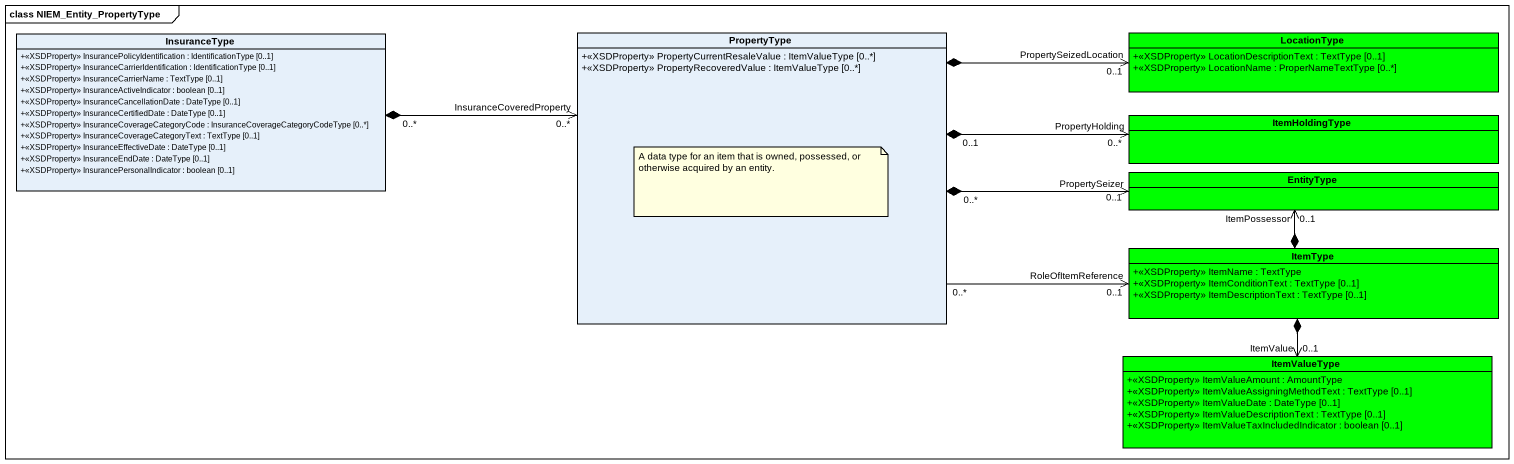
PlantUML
@startuml
mainframe class NIEM_Entity_PropertyType
hide circle
hide empty members
skinparam classAttributeIconSize 0
class InsuranceType {
  +<<XSDProperty>> InsurancePolicyIdentification : IdentificationType [0..1]
  +<<XSDProperty>> InsuranceCarrierIdentification : IdentificationType [0..1]
  +<<XSDProperty>> InsuranceCarrierName : TextType [0..1]
  +<<XSDProperty>> InsuranceActiveIndicator : boolean [0..1]
  +<<XSDProperty>> InsuranceCancellationDate : DateType [0..1]
  +<<XSDProperty>> InsuranceCertifiedDate : DateType [0..1]
  +<<XSDProperty>> InsuranceCoverageCategoryCode : InsuranceCoverageCategoryCodeType [0..*]
  +<<XSDProperty>> InsuranceCoverageCategoryText : TextType [0..1]
  +<<XSDProperty>> InsuranceEffectiveDate : DateType [0..1]
  +<<XSDProperty>> InsuranceEndDate : DateType [0..1]
  +<<XSDProperty>> InsurancePersonalIndicator : boolean [0..1]
}
class PropertyType {
  +<<XSDProperty>> PropertyCurrentResaleValue : ItemValueType [0..*]
  +<<XSDProperty>> PropertyRecoveredValue : ItemValueType [0..*]
}
class LocationType #00FF00 {
  +<<XSDProperty>> LocationDescriptionText : TextType [0..1]
  +<<XSDProperty>> LocationName : ProperNameTextType [0..*]
}
class ItemHoldingType #00FF00
class EntityType #00FF00
class ItemType #00FF00 {
  +<<XSDProperty>> ItemName : TextType
  +<<XSDProperty>> ItemConditionText : TextType [0..1]
  +<<XSDProperty>> ItemDescriptionText : TextType [0..1]
}
class ItemValueType #00FF00 {
  +<<XSDProperty>> ItemValueAmount : AmountType
  +<<XSDProperty>> ItemValueAssigningMethodText : TextType [0..1]
  +<<XSDProperty>> ItemValueDate : DateType [0..1]
  +<<XSDProperty>> ItemValueDescriptionText : TextType [0..1]
  +<<XSDProperty>> ItemValueTaxIncludedIndicator : boolean [0..1]
}
InsuranceType "0..*" *-right-> "InsuranceCoveredProperty\n0..*" PropertyType
PropertyType *-right-> "PropertySeizedLocation\n0..1" LocationType
PropertyType "0..1" *-right-> "PropertyHolding\n0..*" ItemHoldingType
PropertyType "0..*" *-right-> "PropertySeizer\n0..1" EntityType
PropertyType "0..*" -right-> "RoleOfItemReference\n0..1" ItemType
ItemType *-up-> "ItemPossessor\n0..1" EntityType
ItemType *--> "ItemValue\n0..1" ItemValueType
note as N1
  A data type for an item that is owned, possessed, or otherwise acquired by an entity.
end note
@enduml
